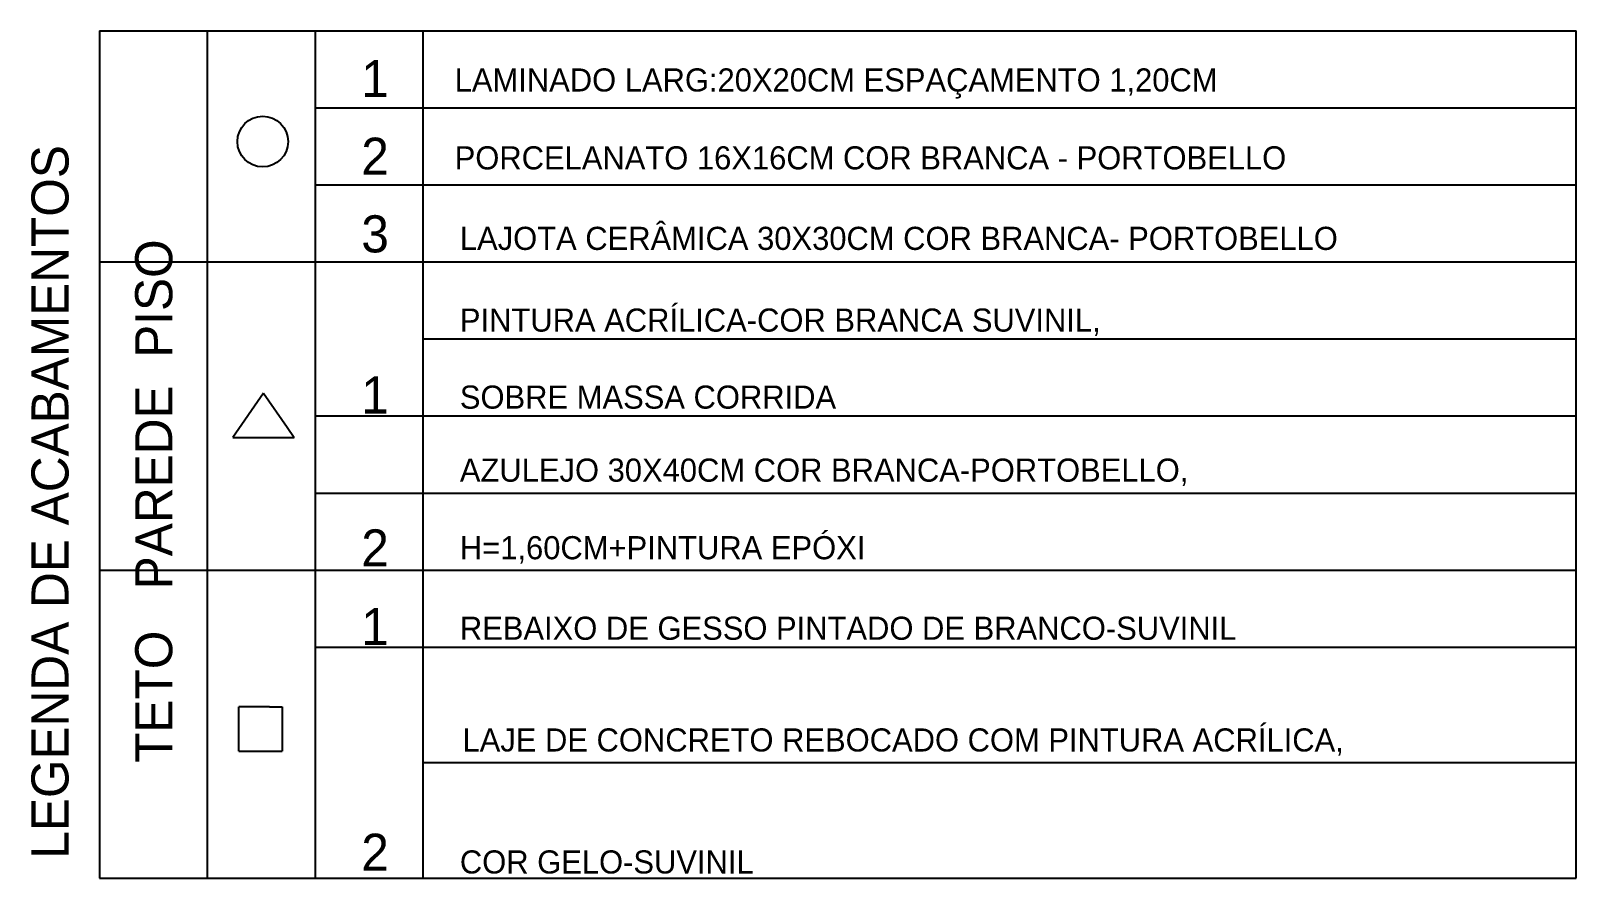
# Model space of a CAD drawing. Header units: millimetres. Extents: x 935 to 1399, y 512 to 900.
# Drawn here: x 1181.8 to 1191.83, y 829.39 to 834.89 of the extents above; entities that cross this region are included whole.
import ezdxf

# ---------------------------------------------------------------- set-up
doc = ezdxf.new("R2010")
doc.units = ezdxf.units.MM

msp = doc.modelspace()

# ---------------------------------------------------------------- linework, layer by layer
at = {"color": 254}
for p, q in [((1182.24035, 834.88603), (1182.24035, 829.38603)), ((1182.24035, 834.88603), (1191.82746, 834.88603)), ((1182.94035, 834.88603), (1182.94035, 829.38603)), ((1183.64035, 834.88603), (1183.64035, 829.38603)), ((1184.34035, 834.88603), (1184.34035, 829.38603)), ((1191.82746, 829.38603), (1191.82746, 834.88603)), ((1183.64035, 834.38603), (1191.82746, 834.38603)), ((1183.64035, 833.88603), (1191.82746, 833.88603)), ((1182.24035, 833.38603), (1191.82746, 833.38603)), ((1184.34035, 832.88603), (1191.82746, 832.88603)), ((1183.30528, 832.53513), (1183.10528, 832.24738)), ((1183.30528, 832.53513), (1183.45971, 832.31294)), ((1183.64035, 832.38603), (1191.82746, 832.38603)), ((1183.64035, 832.38603), (1191.82746, 832.38603)), ((1183.45971, 832.31294), (1183.50528, 832.24738)), ((1183.10528, 832.24738), (1183.50528, 832.24738)), ((1183.64035, 831.88603), (1191.82746, 831.88603)), ((1182.24035, 831.38603), (1191.82746, 831.38603)), ((1183.64035, 830.88603), (1191.82746, 830.88603)), ((1183.3446, 830.49862), (1183.1446, 830.49862)), ((1183.1446, 830.21086), (1183.1446, 830.49862)), ((1183.3446, 830.49862), (1183.42664, 830.49862)), ((1183.42664, 830.49862), (1183.42664, 830.21086)), ((1183.1446, 830.21086), (1183.42664, 830.21086)), ((1184.34035, 830.13603), (1191.82746, 830.13603)), ((1182.24035, 829.38603), (1191.82746, 829.38603))]:
    msp.add_line(p, q, dxfattribs=at)
msp.add_circle((1183.30025, 834.1676), 0.16447, dxfattribs=at)

# ---------------------------------------------------------------- texts
msp.add_text('TETO   PAREDE  PISO   ', height=0.2407207, rotation=90).set_placement((1182.71322, 830.13417))
at = {"attachment_point": 1}
for s, insert, char_height, width in [('1', (1183.94037, 834.69687), 0.24072, 16.6572), ('LAMINADO LARG:20X20CM ESPAÇAMENTO 1,20CM', (1184.54669, 834.64273), 0.1501124, 10.38736), ('2', (1183.94037, 834.19283), 0.24072, 16.6572), ('PORCELANATO 16X16CM COR BRANCA - PORTOBELLO', (1184.54669, 834.13697), 0.1501124, 10.38736), ('3', (1183.94037, 833.68879), 0.24072, 16.6572), ('LAJOTA CERÂMICA 30X30CM COR BRANCA- PORTOBELLO', (1184.58044, 833.61434), 0.1501124, 10.38736), ('PINTURA ACRÍLICA-COR BRANCA SUVINIL,', (1184.58044, 833.08366), 0.1501124, 10.38736), ('1', (1183.94037, 832.64284), 0.24072, 16.6572), ('SOBRE MASSA CORRIDA', (1184.58044, 832.58366), 0.1501124, 10.38736), ('AZULEJO 30X40CM COR BRANCA-PORTOBELLO,', (1184.58044, 832.10951), 0.1501124, 10.38736), ('\\pt4.33297;2', (1183.94037, 831.64991), 0.2407207, 16.6572), ('H=1,60CM+PINTURA EPÓXI', (1184.58044, 831.60599), 0.1501124, 10.38736), ('1', (1183.94037, 831.13924), 0.24072, 16.6572), ('REBAIXO DE GESSO PINTADO DE BRANCO-SUVINIL', (1184.58044, 831.08322), 0.1501124, 10.38736), ('LAJE DE CONCRETO REBOCADO COM PINTURA ACRÍLICA,', (1184.59767, 830.35796), 0.1501124, 10.38736), ('2', (1183.94037, 829.6742), 0.24072, 16.6572), ('COR GELO-SUVINIL', (1184.58044, 829.56593), 0.1501124, 10.38736)]:
    msp.add_mtext(s, dxfattribs=dict(at, insert=insert, char_height=char_height, width=width))
at = {"insert": (1181.79892, 829.51201), "char_height": 0.2407207, "width": 16.6572, "attachment_point": 1, "rotation": 90}
msp.add_mtext('LEGENDA DE ACABAMENTOS', dxfattribs=at)

doc.saveas('drawing.dxf')
